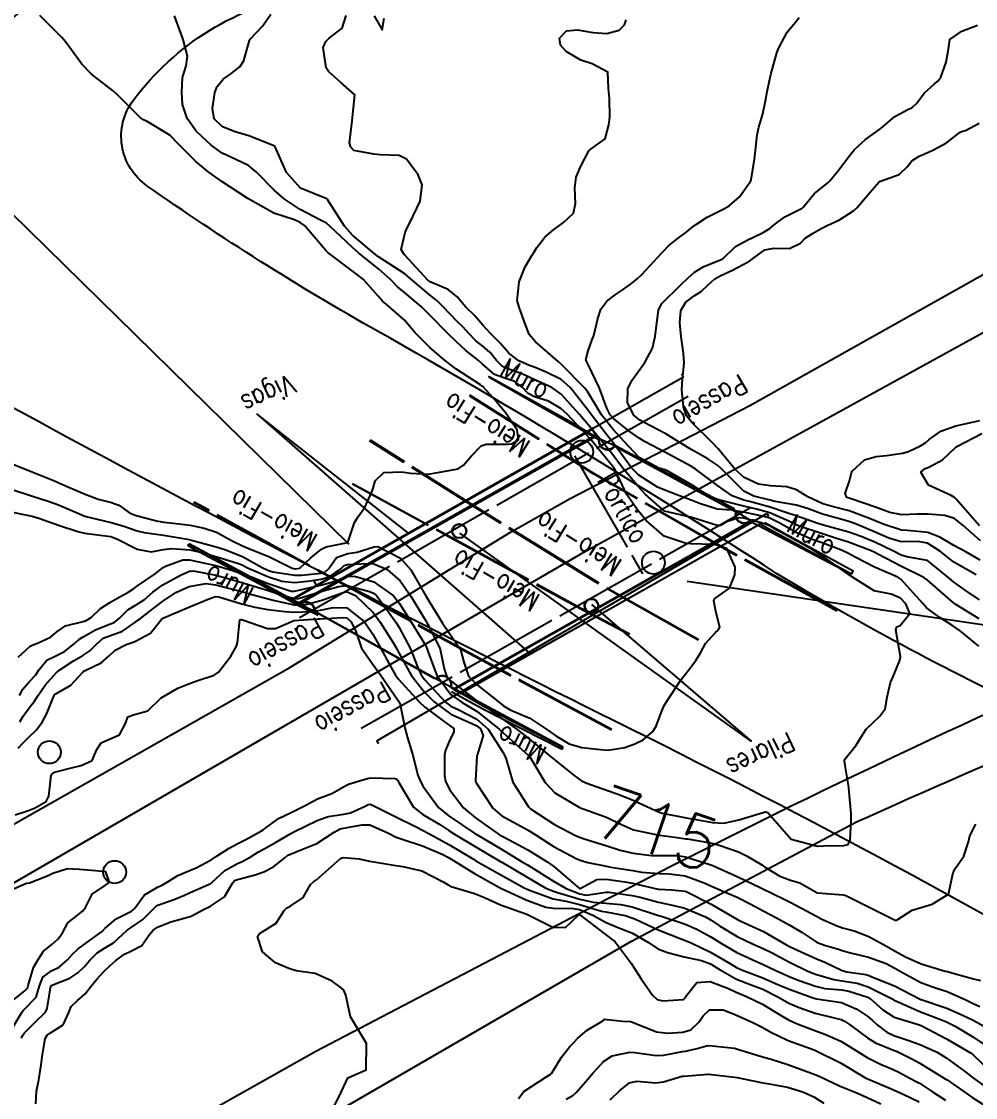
# Model space of a CAD drawing. Header units: metres. Extents: x 286371 to 293043, y 7462578 to 7466404.
# Drawn here: x 291107.8 to 291180.2, y 7463465.2 to 7463546.8 of the extents above; entities that cross this region are included whole.
import ezdxf
from ezdxf.enums import TextEntityAlignment as Align

# ---------------------------------------------------------------- set-up
doc = ezdxf.new("R2010")
doc.units = ezdxf.units.M
doc.header["$MEASUREMENT"] = 0
doc.linetypes.add('CONTINUO', pattern=[0])
doc.linetypes.add('TRACEJADO', pattern=[8.7, 8, -0.7])
for name, color, linetype in [('Cotas', 45, 'Continuous'), ('Curvas de Nivel 1m', 11, 'Continuous'), ('Curvas de Nivel 5m', 15, 'Continuous'), ('Linha Férrea', 20, 'Continuous'), ('MEIO-FIO', 45, 'Continuous'), ('MURO', 30, 'Continuous'), ('P.I.', 45, 'CONTINUO'), ('PASSEIO', 45, 'CONTINUO'), ('PILAR', 45, 'Continuous'), ('Pontes_Viadutos_Tubos', 190, 'Continuous'), ('Postes', 20, 'Continuous'), ('PÓRTICO', 45, 'CONTINUO'), ('TEXTO', 45, 'Continuous'), ('Vias primárias', 230, 'Continuous')]:
    doc.layers.add(name, color=color, linetype=linetype)
doc.styles.add('ROMANS', font='romans', dxfattribs={"height": 0.2})
doc.styles.add('Style-STANDARD', font='STANDARD.shx')

msp = doc.modelspace()

# ---------------------------------------------------------------- linework, layer by layer
at = {"layer": 'Curvas de Nivel 1m', "flags": 128}
for points, elevation in [([(291106.644, 7463509.694), (291108.638, 7463509.293), (291109.144, 7463509.15), (291110.629, 7463508.618), (291112.113, 7463508.12), (291112.62, 7463508.005), (291114.413, 7463507.782), (291114.617, 7463507.744), (291114.748, 7463507.704), (291115.073, 7463507.568), (291116.603, 7463506.792), (291117.664, 7463506.588), (291118.603, 7463506.754), (291119.255, 7463506.844), (291120.603, 7463506.728), (291121.525, 7463506.535), (291122.596, 7463506.242), (291124.303, 7463505.704), (291124.587, 7463505.592), (291124.948, 7463505.409), (291126.574, 7463504.688), (291127.586, 7463504.352), (291128.567, 7463504.25), (291129.541, 7463504.369), (291130.572, 7463504.521), (291131.188, 7463504.702), (291132.069, 7463505.302), (291132.333, 7463505.553), (291132.589, 7463505.633), (291134.151, 7463505.711), (291134.59, 7463505.688), (291135.6, 7463505.249), (291136.567, 7463504.38), (291137.38, 7463503.222), (291138.516, 7463501.351), (291138.607, 7463501.203), (291138.762, 7463500.949), (291139.611, 7463499.188), (291139.929, 7463497.715), (291140.102, 7463497.18), (291140.448, 7463496.764), (291142.057, 7463495.523), (291142.426, 7463495.26), (291142.588, 7463495.142), (291144.405, 7463493.868), (291145.445, 7463493.099), (291146.383, 7463492.364), (291147.993, 7463491.06), (291148.36, 7463490.752), (291149.773, 7463489.603), (291150.337, 7463489.217), (291150.758, 7463489.018), (291152.326, 7463488.477), (291153.119, 7463488.185), (291154.315, 7463487.703), (291155.949, 7463486.94), (291156.302, 7463486.797), (291156.487, 7463486.746), (291158.296, 7463486.397), (291158.898, 7463486.292), (291160.292, 7463486.05), (291161.153, 7463485.996), (291162.292, 7463486.239), (291164.136, 7463486.808), (291164.295, 7463486.839), (291164.494, 7463486.801), (291166.264, 7463484.774), (291168.257, 7463484.245), (291168.732, 7463484.262), (291170.258, 7463484.296), (291170.587, 7463484.381), (291170.743, 7463484.707), (291170.803, 7463486.19), (291170.8, 7463486.707), (291170.668, 7463488.36), (291170.629, 7463488.71), (291170.357, 7463490.376), (291170.292, 7463490.716), (291170.298, 7463490.782), (291170.366, 7463490.871), (291171.179, 7463491.901), (291171.668, 7463492.695), (291171.954, 7463493.138), (291172.407, 7463493.567), (291172.988, 7463494.104), (291173.384, 7463494.67), (291173.539, 7463495.566), (291173.791, 7463496.664), (291174.01, 7463497.112), (291174.479, 7463498.286), (291174.558, 7463498.579), (291174.557, 7463498.653), (291174.49, 7463499.06), (291174.212, 7463500.659), (291174.275, 7463500.9), (291174.519, 7463501.004), (291175.267, 7463501.91), (291174.963, 7463502.648), (291174.55, 7463503.067), (291173.85, 7463503.369), (291172.558, 7463503.625), (291170.848, 7463504.71), (291170.577, 7463504.903), (291170.067, 7463505.237), (291168.597, 7463506.281), (291167.847, 7463506.756), (291166.614, 7463507.437), (291165.18, 7463508.242), (291164.63, 7463508.55), (291163.899, 7463508.815), (291162.639, 7463509.143), (291162.313, 7463509.166), (291161.338, 7463508.854), (291160.9, 7463508.59), (291160.63, 7463508.587), (291159.688, 7463508.879), (291158.639, 7463509.217), (291158.255, 7463509.285), (291156.645, 7463509.664), (291155.208, 7463510.946), (291154.673, 7463511.522), (291153.461, 7463512.973), (291152.713, 7463513.954), (291151.891, 7463514.997), (291150.754, 7463516.364), (291150.193, 7463517.023), (291148.787, 7463518.557), (291148.086, 7463519.055), (291146.803, 7463519.65), (291145.822, 7463520.107), (291144.814, 7463520.46), (291144.354, 7463520.651), (291143.886, 7463521.123), (291143.419, 7463521.719), (291142.84, 7463522.207), (291142.313, 7463522.612), (291141.789, 7463523.156), (291141.346, 7463523.65), (291140.868, 7463524.097), (291139.833, 7463525.19), (291139.368, 7463525.671), (291138.896, 7463526.025), (291137.471, 7463527.226), (291136.921, 7463527.695), (291135.707, 7463528.478), (291134.94, 7463528.984), (291134.575, 7463529.27), (291132.964, 7463530.637), (291132.344, 7463531.304), (291131.127, 7463533.198), (291131.061, 7463533.324), (291131.005, 7463533.387), (291130.894, 7463533.438), (291129.021, 7463534.187), (291127.955, 7463535.371), (291127.074, 7463537.384), (291125.085, 7463538.167), (291124.04, 7463538.48), (291123.095, 7463538.845), (291122.461, 7463539.454), (291122.322, 7463540.251), (291122.506, 7463541.454), (291122.681, 7463541.912), (291123.149, 7463542.459), (291123.726, 7463542.865), (291124.441, 7463543.425), (291124.717, 7463543.875), (291125.143, 7463545.415), (291125.156, 7463545.454), (291125.195, 7463545.503), (291126.119, 7463546.492), (291126.758, 7463547.391)], 714), ([(291106.983, 7463511.376), (291108.661, 7463510.824), (291109.864, 7463510.438), (291110.652, 7463510.162), (291111.87, 7463509.616), (291112.64, 7463509.306), (291113.042, 7463509.195), (291114.633, 7463508.806), (291115.597, 7463508.524), (291116.624, 7463508.189), (291117.153, 7463508.065), (291118.619, 7463507.843), (291120.573, 7463507.517), (291120.615, 7463507.508), (291120.738, 7463507.473), (291122.607, 7463506.962), (291123.27, 7463506.769), (291124.596, 7463506.238), (291126.109, 7463505.392), (291126.581, 7463505.158), (291126.9, 7463505.059), (291128.576, 7463504.808), (291129.099, 7463504.823), (291130.579, 7463504.968), (291130.855, 7463505.045), (291131.163, 7463505.316), (291131.738, 7463506.166), (291132.601, 7463506.455), (291133.324, 7463506.563), (291134.61, 7463506.977), (291134.879, 7463506.991), (291136.597, 7463506.117), (291137.398, 7463505.222), (291138.544, 7463503.204), (291139.781, 7463501.185), (291140.499, 7463500.142), (291141.145, 7463499.165), (291141.412, 7463498.218), (291141.765, 7463497.155), (291142.444, 7463496.458), (291144.139, 7463495.119), (291144.421, 7463494.903), (291144.917, 7463494.606), (291146.407, 7463493.956), (291147.794, 7463493.063), (291148.388, 7463492.632), (291149.406, 7463492.012), (291150.375, 7463491.738), (291151.79, 7463491.586), (291152.372, 7463491.53), (291153.624, 7463491.727), (291154.38, 7463492.002), (291155.021, 7463492.318), (291155.758, 7463492.944), (291155.998, 7463493.343), (291156.417, 7463494.437), (291156.555, 7463494.799), (291156.624, 7463494.931), (291156.91, 7463495.403), (291157.907, 7463496.905), (291158.465, 7463497.599), (291159.024, 7463498.338), (291159.341, 7463498.882), (291159.753, 7463499.618), (291160.508, 7463500.472), (291160.722, 7463500.65), (291160.849, 7463500.859), (291160.532, 7463502.057), (291160.375, 7463502.867), (291160.419, 7463502.994), (291160.548, 7463503.1), (291161.576, 7463503.832), (291161.985, 7463504.843), (291162.012, 7463505.413), (291161.361, 7463506.853), (291160.608, 7463507.096), (291160.341, 7463507.136), (291158.609, 7463507.2), (291158.29, 7463507.218), (291156.617, 7463507.783), (291155.266, 7463508.945), (291154.645, 7463509.69), (291153.754, 7463510.968), (291152.922, 7463512.75), (291152.769, 7463512.983), (291152.696, 7463513.082), (291151.133, 7463515.008), (291150.741, 7463515.452), (291149.242, 7463517.037), (291148.77, 7463517.461), (291147.825, 7463518.012), (291146.783, 7463518.366), (291146.303, 7463518.6), (291145.849, 7463519.093), (291145.228, 7463519.533), (291144.802, 7463519.67), (291143.726, 7463520.044), (291142.819, 7463520.832), (291142.5, 7463521.149), (291141.557, 7463521.882), (291140.844, 7463522.522), (291140.166, 7463523.185), (291138.874, 7463524.51), (291138.179, 7463525.215), (291136.9, 7463526.269), (291136.368, 7463526.705), (291135.841, 7463527.251), (291134.926, 7463528.064), (291133.41, 7463529.287), (291132.95, 7463529.688), (291131.228, 7463531.321), (291130.977, 7463531.542), (291130.54, 7463531.772), (291128.992, 7463532.563), (291127.777, 7463533.373), (291127.024, 7463534.033), (291125.665, 7463535.405), (291125.052, 7463535.915), (291124.143, 7463536.343), (291123.065, 7463536.847), (291122.227, 7463537.457), (291121.09, 7463538.526), (291120.398, 7463539.485), (291120.062, 7463540.548), (291120.001, 7463541.491), (291120.056, 7463542.586), (291120.337, 7463543.487), (291120.438, 7463544.223), (291120.111, 7463545.491), (291119.447, 7463547.275)], 713), ([(291107.118, 7463513.268), (291108.689, 7463512.641), (291110.337, 7463511.982), (291110.677, 7463511.827), (291111.11, 7463511.628), (291112.665, 7463510.972), (291113.651, 7463510.598), (291114.655, 7463510.336), (291115.22, 7463510.13), (291116.036, 7463509.547), (291116.468, 7463509.364), (291116.641, 7463509.313), (291118.069, 7463508.949), (291118.634, 7463508.846), (291119.357, 7463508.77), (291120.631, 7463508.62), (291121.692, 7463508.394), (291122.624, 7463508.09), (291123.836, 7463507.426), (291124.608, 7463507.032), (291125.255, 7463506.754), (291126.597, 7463506.228), (291128.367, 7463505.358), (291128.583, 7463505.308), (291128.633, 7463505.304), (291128.968, 7463505.349), (291129.803, 7463506.129), (291130.606, 7463506.799), (291130.963, 7463506.965), (291132.614, 7463507.285), (291133.112, 7463508.812), (291133.42, 7463509.283), (291133.915, 7463510.016), (291134.465, 7463511.268), (291134.52, 7463511.423), (291134.685, 7463511.978), (291135.334, 7463512.616), (291136.695, 7463512.656), (291137.351, 7463512.568), (291138.693, 7463512.486), (291139.293, 7463512.597), (291140.699, 7463512.828), (291140.981, 7463512.889), (291141.39, 7463513.164), (291141.999, 7463513.871), (291142.726, 7463514.64), (291143.101, 7463514.767), (291144.729, 7463514.766), (291145.058, 7463514.781), (291145.571, 7463515.102), (291145.465, 7463515.82), (291144.761, 7463516.888), (291144.595, 7463517.117), (291143.645, 7463518.268), (291142.842, 7463519.144), (291142.806, 7463519.156), (291142.683, 7463519.259), (291140.813, 7463520.468), (291139.899, 7463521.188), (291138.837, 7463522.089), (291137.718, 7463523.221), (291136.869, 7463524.209), (291135.667, 7463525.253), (291135.24, 7463525.61), (291134.895, 7463525.996), (291133.765, 7463527.282), (291132.924, 7463527.926), (291131.091, 7463529.322), (291130.946, 7463529.471), (291129.307, 7463531.349), (291128.978, 7463531.593), (291128.549, 7463531.794), (291126.993, 7463532.308), (291125.014, 7463533.414), (291123.033, 7463534.689), (291121.97, 7463535.461), (291121.055, 7463536.218), (291119.797, 7463537.494), (291119.085, 7463538.214), (291117.366, 7463539.265), (291117.102, 7463539.381), (291116.878, 7463539.538), (291115.13, 7463541.287), (291114.805, 7463541.569), (291113.153, 7463542.84), (291112.413, 7463543.606), (291111.189, 7463545.28), (291110.903, 7463545.629), (291109.219, 7463547.309)], 712), ([(291180.55, 7463502.951), (291179.472, 7463503.669), (291178.57, 7463504.301), (291178.242, 7463504.599), (291176.594, 7463505.924), (291175.047, 7463506.198), (291174.599, 7463506.337), (291173.963, 7463506.664), (291172.614, 7463507.319), (291171.558, 7463507.762), (291170.625, 7463508.079), (291168.795, 7463508.578), (291168.632, 7463508.63), (291168.29, 7463508.75), (291166.642, 7463509.321), (291165.852, 7463509.58), (291164.652, 7463509.988), (291163.087, 7463510.399), (291162.659, 7463510.499), (291161.784, 7463510.848), (291160.675, 7463511.62), (291158.971, 7463512.89), (291158.697, 7463513.06), (291158.352, 7463513.247), (291156.712, 7463514.123), (291155.186, 7463514.948), (291154.729, 7463515.212), (291153.968, 7463515.738), (291152.76, 7463516.71), (291152.527, 7463516.988), (291152.262, 7463517.502), (291151.713, 7463519.001), (291150.822, 7463520.861), (291150.737, 7463521.016), (291150.681, 7463521.161), (291150.837, 7463521.854), (291151.152, 7463522.708), (291151.266, 7463523.008), (291151.588, 7463524.29), (291151.806, 7463525.001), (291152.26, 7463525.628), (291152.901, 7463526.094), (291153.43, 7463526.453), (291154.124, 7463526.966), (291154.573, 7463527.306), (291154.924, 7463527.645), (291155.553, 7463528.327), (291156.116, 7463528.937), (291156.513, 7463529.368), (291156.957, 7463529.804), (291157.565, 7463530.315), (291158.361, 7463530.904), (291158.703, 7463531.173), (291158.982, 7463531.401), (291159.885, 7463531.987), (291160.999, 7463532.552), (291161.206, 7463532.657), (291161.555, 7463532.856), (291162.335, 7463533.524), (291163.029, 7463534.485), (291163.163, 7463534.701), (291163.229, 7463534.832), (291163.481, 7463536.405), (291163.531, 7463536.827), (291163.68, 7463538.231), (291163.799, 7463538.824), (291164.099, 7463539.829), (291164.305, 7463540.817), (291164.424, 7463541.525), (291164.714, 7463542.811), (291165.179, 7463544.472), (291165.29, 7463544.793), (291165.961, 7463546.025), (291166.56, 7463546.774), (291166.852, 7463547.137)], 717), ([(291180.528, 7463501.494), (291178.762, 7463502.591), (291178.546, 7463502.752), (291177.578, 7463503.59), (291176.572, 7463504.468), (291176.323, 7463504.628), (291174.587, 7463505.506), (291172.885, 7463506.395), (291172.602, 7463506.54), (291172.266, 7463506.69), (291170.613, 7463507.311), (291169.764, 7463507.58), (291168.622, 7463507.948), (291166.867, 7463508.534), (291166.632, 7463508.637), (291166.359, 7463508.779), (291164.645, 7463509.544), (291163.632, 7463509.837), (291162.653, 7463510.064), (291161.056, 7463510.46), (291160.659, 7463510.557), (291159.955, 7463510.875), (291158.676, 7463511.698), (291156.894, 7463512.719), (291156.692, 7463512.802), (291156.216, 7463512.932), (291154.706, 7463513.756), (291153.577, 7463514.972), (291152.748, 7463515.885), (291151.858, 7463516.998), (291150.79, 7463518.749), (291150.601, 7463519.017), (291148.82, 7463520.806), (291148.552, 7463521.049), (291146.846, 7463522.525), (291146.36, 7463523.082), (291145.964, 7463524.182), (291145.633, 7463525.093), (291145.47, 7463525.673), (291145.597, 7463527.094), (291146.063, 7463528.22), (291146.566, 7463529.08), (291146.711, 7463529.314), (291146.953, 7463529.682), (291147.556, 7463530.475), (291148.249, 7463531.055), (291148.674, 7463531.354), (291148.982, 7463531.581), (291149.728, 7463532.298), (291149.895, 7463533.031), (291149.825, 7463534.229), (291149.926, 7463535.031), (291150.253, 7463535.819), (291150.91, 7463537.017), (291150.971, 7463537.11), (291151.067, 7463537.191), (291152.137, 7463537.939), (291152.423, 7463538.995), (291152.498, 7463539.599), (291152.464, 7463540.994), (291152.378, 7463541.753), (291152.345, 7463542.997), (291151.163, 7463543.622), (291150.28, 7463543.915), (291149.177, 7463544.567), (291148.757, 7463545.051), (291148.662, 7463545.586), (291149.206, 7463546.134), (291150.036, 7463546.204), (291151.199, 7463546.014), (291152.253, 7463545.944), (291153.202, 7463546.199), (291153.601, 7463546.586), (291153.737, 7463546.977)], 716), ([(291180.309, 7463504.838), (291178.592, 7463505.793), (291177.596, 7463506.61), (291176.614, 7463507.258), (291175.877, 7463507.374), (291174.615, 7463507.357), (291173.663, 7463507.624), (291172.625, 7463508.084), (291171.135, 7463508.707), (291170.637, 7463508.894), (291170.391, 7463508.965), (291168.645, 7463509.457), (291167.564, 7463509.847), (291166.654, 7463510.125), (291165.047, 7463510.41), (291164.659, 7463510.497), (291163.414, 7463510.823), (291162.669, 7463511.19), (291160.99, 7463512.86), (291160.698, 7463513.139), (291159.929, 7463513.653), (291158.716, 7463514.342), (291157.763, 7463514.909), (291156.736, 7463515.538), (291155.526, 7463516.165), (291154.757, 7463516.586), (291154.317, 7463516.961), (291153.841, 7463517.906), (291153.863, 7463518.968), (291154.174, 7463519.593), (291154.817, 7463520.5), (291155.007, 7463520.766), (291155.143, 7463520.95), (291155.735, 7463522.047), (291155.941, 7463522.938), (291156.027, 7463523.777), (291156.177, 7463524.935), (291156.415, 7463525.408), (291156.899, 7463525.892), (291157.418, 7463526.406), (291157.929, 7463526.909), (291158.429, 7463527.394), (291158.928, 7463527.815), (291159.586, 7463528.233), (291160.943, 7463528.77), (291161.008, 7463528.798), (291161.094, 7463528.862), (291162.035, 7463529.772), (291162.966, 7463530.276), (291163.353, 7463530.444), (291164.134, 7463530.817), (291164.646, 7463531.142), (291164.983, 7463531.429), (291165.775, 7463532.01), (291167.002, 7463532.623), (291167.099, 7463532.676), (291167.192, 7463532.772), (291168.009, 7463533.77), (291169.032, 7463534.608), (291169.181, 7463534.742), (291169.763, 7463535.448), (291170.734, 7463536.711), (291171.07, 7463537.119), (291171.893, 7463537.881), (291172.999, 7463538.676), (291173.053, 7463538.716), (291173.095, 7463538.757), (291174.131, 7463539.637), (291175.117, 7463540.164), (291175.434, 7463540.325), (291175.802, 7463540.634), (291176.364, 7463541.398), (291177.147, 7463542.113), (291177.42, 7463542.341), (291177.619, 7463542.607), (291178.026, 7463543.746), (291178.176, 7463544.6), (291178.311, 7463545.484), (291179.207, 7463546.101), (291179.539, 7463546.25), (291180.403, 7463546.567)], 718), ([(291180.595, 7463505.956), (291179.507, 7463506.581), (291178.611, 7463507.08), (291177.536, 7463507.695), (291176.625, 7463508.052), (291175.079, 7463508.196), (291174.628, 7463508.234), (291173.316, 7463508.674), (291172.638, 7463508.951), (291172.207, 7463509.125), (291170.649, 7463509.695), (291169.363, 7463510.024), (291168.656, 7463510.226), (291167.526, 7463510.762), (291166.672, 7463511.285), (291165.937, 7463511.524), (291164.676, 7463511.609), (291163.771, 7463511.725), (291162.685, 7463512.225), (291162.016, 7463512.845), (291160.717, 7463514.412), (291160.292, 7463514.871), (291158.746, 7463516.376), (291158.3, 7463516.901), (291158.073, 7463517.6), (291157.96, 7463518.907), (291158.018, 7463519.694), (291158.136, 7463520.905), (291158.081, 7463521.661), (291157.9, 7463522.909), (291157.814, 7463523.966), (291157.892, 7463524.909), (291158.25, 7463525.548), (291158.901, 7463526.018), (291159.437, 7463526.355), (291159.986, 7463526.878), (291160.469, 7463527.323), (291160.925, 7463527.562), (291161.808, 7463527.974), (291162.94, 7463528.575), (291163.107, 7463528.666), (291163.312, 7463528.829), (291164.261, 7463529.508), (291164.957, 7463529.647), (291166.131, 7463529.613), (291166.963, 7463530.016), (291167.328, 7463530.41), (291167.88, 7463530.761), (291168.58, 7463531.151), (291168.983, 7463531.36), (291169.923, 7463531.798), (291171, 7463532.473), (291171.247, 7463532.71), (291172.396, 7463534.058), (291172.925, 7463534.676), (291172.988, 7463534.722), (291173.035, 7463534.737), (291174.453, 7463535.243), (291175.051, 7463535.804), (291175.419, 7463536.279), (291175.984, 7463536.631), (291176.731, 7463536.957), (291177.071, 7463537.104), (291178.055, 7463537.624), (291179.092, 7463538.433), (291179.182, 7463538.494), (291179.487, 7463538.579), (291180.527, 7463539.139)], 719), ([(291180.563, 7463508.566), (291179.659, 7463509.569), (291178.775, 7463510.593), (291178.666, 7463510.705), (291178.391, 7463510.876), (291176.679, 7463511.639), (291176.108, 7463512.633), (291176.418, 7463512.909), (291176.7, 7463513.023), (291177.736, 7463513.582), (291178.723, 7463514.497), (291178.769, 7463514.548), (291178.831, 7463514.593), (291180.739, 7463515.581)], 721), ([(291107.67, 7463495.676), (291107.939, 7463496.175), (291108.45, 7463496.741), (291108.894, 7463497.222), (291109.184, 7463497.654), (291109.753, 7463498.367), (291110.48, 7463498.722), (291111.095, 7463499.015), (291111.83, 7463499.614), (291112.183, 7463499.925), (291112.502, 7463500.128), (291113.447, 7463500.654), (291114.517, 7463501.086), (291114.861, 7463501.227), (291115.264, 7463501.563), (291115.899, 7463502.188), (291116.539, 7463502.571), (291117.135, 7463502.945), (291117.814, 7463503.526), (291118.563, 7463504.09), (291119.907, 7463504.821), (291120.579, 7463505.122), (291120.9, 7463505.149), (291122.575, 7463504.814), (291123.408, 7463504.595), (291124.567, 7463504.262), (291126.164, 7463503.786), (291126.558, 7463503.654), (291127.384, 7463503.372), (291128.549, 7463503.043), (291128.856, 7463503.044), (291129.753, 7463503.336), (291130.365, 7463503.519), (291130.558, 7463503.564), (291131.912, 7463503.956), (291132.565, 7463504.04), (291134.252, 7463503.567), (291134.548, 7463503.442), (291134.77, 7463503.261), (291135.536, 7463502.242), (291136.248, 7463501.238), (291136.508, 7463500.841), (291137.373, 7463499.221), (291137.941, 7463497.733), (291138.195, 7463497.208), (291138.449, 7463496.872), (291140.019, 7463495.181), (291140.419, 7463494.869), (291140.971, 7463494.611), (291142.405, 7463493.896), (291143.256, 7463493.132), (291144.368, 7463491.374), (291144.517, 7463491.112), (291144.631, 7463490.839), (291145.132, 7463489.102), (291146.306, 7463487.221), (291146.457, 7463487.082), (291148.287, 7463485.9), (291149.944, 7463485.029), (291150.272, 7463484.891), (291150.471, 7463484.821), (291152.263, 7463484.272), (291153.287, 7463483.95), (291154.255, 7463483.71), (291155.653, 7463483.544), (291156.253, 7463483.531), (291157.625, 7463483.535), (291158.245, 7463483.441), (291160.017, 7463482.878), (291160.233, 7463482.795), (291160.363, 7463482.742), (291162.22, 7463481.928), (291163.915, 7463481.112), (291164.206, 7463480.961), (291164.306, 7463480.913), (291164.527, 7463480.81), (291166.192, 7463479.995), (291166.989, 7463479.571), (291168.177, 7463478.92), (291168.543, 7463478.739), (291169.671, 7463478.229), (291170.164, 7463478.054), (291171.046, 7463477.816), (291172.155, 7463477.385), (291173.493, 7463476.664), (291174.139, 7463476.287), (291174.937, 7463475.837), (291176.124, 7463475.318), (291177.951, 7463474.763), (291178.116, 7463474.724), (291178.64, 7463474.587), (291180.108, 7463474.163), (291180.625, 7463474.038)], 716), ([(291107.709, 7463493.675), (291107.966, 7463494.116), (291108.42, 7463494.743), (291108.824, 7463495.262), (291109.065, 7463495.655), (291109.628, 7463496.465), (291110.46, 7463497.396), (291110.583, 7463497.512), (291110.748, 7463497.63), (291111.783, 7463498.307), (291112.481, 7463498.707), (291113.021, 7463499.061), (291113.519, 7463499.589), (291114.044, 7463500.038), (291114.504, 7463500.217), (291115.497, 7463500.572), (291116.52, 7463501.268), (291116.668, 7463501.396), (291116.856, 7463501.539), (291117.803, 7463502.258), (291118.544, 7463502.829), (291119.539, 7463503.495), (291120.561, 7463503.957), (291121.844, 7463504.176), (291122.564, 7463504.084), (291124.341, 7463503.634), (291124.556, 7463503.572), (291125.135, 7463503.406), (291126.548, 7463503.013), (291127.032, 7463502.892), (291128.542, 7463502.557), (291129.321, 7463502.564), (291130.548, 7463502.901), (291130.861, 7463503.006), (291131.659, 7463503.308), (291132.318, 7463503.538), (291132.558, 7463503.562), (291133.195, 7463503.285), (291134.525, 7463501.982), (291135.065, 7463501.256), (291136.066, 7463499.665), (291136.323, 7463499.237), (291136.479, 7463498.915), (291137.403, 7463497.22), (291138.435, 7463495.923), (291139.159, 7463495.193), (291140.41, 7463494.253), (291141.962, 7463493.59), (291142.398, 7463493.386), (291142.668, 7463493.14), (291142.889, 7463492.635), (291142.423, 7463491.144), (291142.407, 7463491.1), (291142.349, 7463490.144), (291142.287, 7463489.193), (291142.294, 7463489.145), (291142.333, 7463489.055), (291143.599, 7463487.125), (291144.296, 7463486.555), (291145.458, 7463485.925), (291146.28, 7463485.467), (291146.89, 7463485.075), (291148.261, 7463484.205), (291149.982, 7463483.295), (291150.246, 7463483.184), (291150.822, 7463483.016), (291152.24, 7463482.721), (291152.564, 7463482.663), (291154.233, 7463482.387), (291154.902, 7463482.283), (291156.229, 7463482.176), (291156.996, 7463482.155), (291158.22, 7463481.993), (291159.643, 7463481.453), (291160.209, 7463481.196), (291161.014, 7463480.862), (291162.196, 7463480.338), (291163.154, 7463479.865), (291164.182, 7463479.323), (291165.152, 7463478.8), (291166.166, 7463478.25), (291167.094, 7463477.702), (291168.148, 7463476.985), (291168.297, 7463476.902), (291168.785, 7463476.742), (291169.847, 7463476.427), (291170.138, 7463476.33), (291170.66, 7463476.183), (291172.131, 7463475.82), (291173.456, 7463475.333), (291174.119, 7463474.988), (291174.705, 7463474.646), (291176.103, 7463473.901), (291177.21, 7463473.495), (291178.093, 7463473.207), (291179.516, 7463472.573), (291180.08, 7463472.29), (291180.571, 7463472.063)], 717), ([(291107.57, 7463491.677), (291107.955, 7463492.096), (291108.387, 7463492.514), (291108.984, 7463493.067), (291109.391, 7463493.65), (291109.748, 7463494.311), (291110.281, 7463495.637), (291110.335, 7463495.737), (291110.437, 7463495.816), (291111.589, 7463496.475), (291112.461, 7463497.425), (291112.545, 7463497.522), (291112.725, 7463497.601), (291113.882, 7463498.174), (291114.481, 7463498.695), (291114.936, 7463499.119), (291115.772, 7463499.555), (291116.304, 7463499.741), (291116.498, 7463499.804), (291117.627, 7463500.408), (291118.508, 7463501.515), (291118.554, 7463501.544), (291120.538, 7463502.388), (291122.136, 7463503.04), (291122.55, 7463503.195), (291122.815, 7463503.176), (291124.542, 7463502.64), (291125.552, 7463502.386), (291126.537, 7463502.214), (291127.832, 7463502.068), (291128.534, 7463502), (291129.819, 7463502.051), (291130.537, 7463502.165), (291131.48, 7463502.365), (291132.535, 7463502.338), (291133.859, 7463501.274), (291134.5, 7463500.33), (291135.111, 7463499.255), (291135.903, 7463497.802), (291136.222, 7463497.238), (291136.45, 7463496.932), (291138.019, 7463495.211), (291138.418, 7463494.823), (291139.833, 7463493.753), (291140.397, 7463493.362), (291140.645, 7463493.171), (291140.657, 7463492.903), (291140.382, 7463492.366), (291140.01, 7463491.539), (291139.952, 7463491.181), (291139.943, 7463489.577), (291140.026, 7463489.179), (291140.325, 7463488.554), (291141.381, 7463487.158), (291142.293, 7463486.402), (291144.129, 7463485.117), (291144.273, 7463485.022), (291144.465, 7463484.917), (291146.257, 7463483.977), (291147.746, 7463483.062), (291148.239, 7463482.69), (291150.196, 7463481.025), (291150.214, 7463481.017), (291150.251, 7463481.024), (291151.511, 7463481.719), (291152.225, 7463481.746), (291153.642, 7463481.547), (291154.214, 7463481.444), (291156.149, 7463480.992), (291156.205, 7463480.982), (291157.204, 7463480.919), (291158.203, 7463480.84), (291158.295, 7463480.811), (291160.188, 7463479.834), (291161.874, 7463478.849), (291162.171, 7463478.672), (291162.477, 7463478.532), (291164.158, 7463477.759), (291165.851, 7463476.789), (291166.142, 7463476.621), (291166.453, 7463476.466), (291168.129, 7463475.726), (291168.815, 7463475.431), (291170.115, 7463474.811), (291170.479, 7463474.709), (291171.925, 7463474.502), (291172.111, 7463474.448), (291172.505, 7463474.282), (291174.099, 7463473.645), (291176.045, 7463472.625), (291176.084, 7463472.606), (291176.112, 7463472.596), (291178.074, 7463471.957), (291179.169, 7463471.476), (291180.061, 7463471.028), (291180.941, 7463470.551)], 718), ([(291107.345, 7463486.627), (291108.293, 7463486.919), (291108.812, 7463487.142), (291109.694, 7463487.644), (291109.904, 7463488.048), (291110.084, 7463489.638), (291110.188, 7463489.795), (291110.348, 7463489.868), (291111.734, 7463490.226), (291112.35, 7463490.38), (291113.2, 7463490.749), (291113.551, 7463491.587), (291113.876, 7463492.08), (291114.379, 7463492.326), (291115.262, 7463492.686), (291115.722, 7463493.555), (291115.904, 7463494.06), (291116.415, 7463494.251), (291117.433, 7463494.51), (291118.434, 7463495.514), (291119.699, 7463496.242), (291120.45, 7463496.552), (291121.14, 7463496.785), (291122.459, 7463497.219), (291122.796, 7463497.448), (291123.724, 7463498.671), (291124.148, 7463499.42), (291124.221, 7463499.695), (291124.4, 7463501.416), (291124.498, 7463501.442), (291124.524, 7463501.443), (291124.675, 7463501.412), (291126.515, 7463500.773), (291127.111, 7463500.776), (291128.443, 7463501.356), (291128.516, 7463501.363), (291130.355, 7463501.498), (291130.527, 7463501.509), (291132.219, 7463501.6), (291132.519, 7463501.565), (291132.839, 7463501.29), (291133.179, 7463500.609), (291133.631, 7463499.277), (291134.466, 7463498.091), (291135.077, 7463497.255), (291136.425, 7463495.293), (291136.466, 7463495.234), (291136.54, 7463495.115), (291136.932, 7463493.226), (291137.125, 7463492.481), (291137.504, 7463491.217), (291137.921, 7463489.63), (291138.092, 7463489.208), (291138.328, 7463488.779), (291139.492, 7463487.187), (291140.294, 7463486.52), (291142.169, 7463485.253), (291142.275, 7463485.18), (291142.337, 7463485.144), (291144.258, 7463484.022), (291145.799, 7463483.091), (291146.24, 7463482.82), (291146.858, 7463482.452), (291148.222, 7463481.599), (291149.179, 7463481.04), (291150.208, 7463480.616), (291150.684, 7463480.537), (291152.209, 7463480.747), (291152.442, 7463480.758), (291154.197, 7463480.503), (291154.783, 7463480.368), (291156.19, 7463479.989), (291157.355, 7463479.748), (291158.184, 7463479.542), (291159.741, 7463478.881), (291160.171, 7463478.638), (291160.819, 7463478.21), (291162.152, 7463477.377), (291163.333, 7463476.827), (291164.139, 7463476.488), (291164.764, 7463476.176), (291166.124, 7463475.438), (291167.523, 7463474.763), (291168.111, 7463474.53), (291169.498, 7463474.12), (291170.104, 7463474.028), (291171.256, 7463473.856), (291172.097, 7463473.576), (291173.929, 7463472.657), (291174.02, 7463472.592), (291174.083, 7463472.553), (291174.26, 7463472.473), (291176.07, 7463471.678), (291177.551, 7463471.112), (291178.059, 7463470.919), (291178.716, 7463470.585), (291180.042, 7463469.759), (291181.905, 7463468.536)], 719), ([(291107.824, 7463469.668), (291107.88, 7463469.824), (291108.04, 7463470.038), (291108.852, 7463470.853), (291109.648, 7463471.641), (291109.784, 7463471.923), (291110.07, 7463473.635), (291110.075, 7463473.654), (291110.095, 7463473.665), (291111.49, 7463474.227), (291112.109, 7463474.629), (291112.609, 7463475.104), (291113.023, 7463475.591), (291113.571, 7463476.145), (291114.138, 7463476.499), (291114.804, 7463476.904), (291115.521, 7463477.554), (291115.851, 7463477.857), (291116.162, 7463478.061), (291117.035, 7463478.668), (291117.885, 7463479.519), (291118.031, 7463479.672), (291118.188, 7463479.766), (291119.463, 7463480.228), (291120.2, 7463480.536), (291120.858, 7463480.821), (291122.214, 7463481.422), (291122.233, 7463481.435), (291122.248, 7463481.454), (291123.273, 7463482.394), (291124.236, 7463482.92), (291124.588, 7463483.07), (291125.184, 7463483.41), (291125.835, 7463483.816), (291126.254, 7463484.042), (291127.122, 7463484.521), (291128.272, 7463485.208), (291128.56, 7463485.359), (291130.287, 7463486.188), (291131.11, 7463486.494), (291132.295, 7463486.677), (291132.806, 7463486.777), (291133.911, 7463487.27), (291134.157, 7463487.416), (291134.306, 7463487.426), (291134.676, 7463487.259), (291136.292, 7463486.442), (291137.753, 7463485.742), (291138.278, 7463485.463), (291138.759, 7463485.197), (291140.262, 7463484.372), (291142.144, 7463483.247), (291142.245, 7463483.185), (291142.317, 7463483.143), (291144.228, 7463482.068), (291145.984, 7463481.088), (291146.212, 7463480.976), (291146.395, 7463480.897), (291148.202, 7463480.257), (291149.165, 7463480.075), (291150.196, 7463479.825), (291151.863, 7463479.317), (291152.179, 7463479.248), (291153.643, 7463478.972), (291154.172, 7463478.817), (291154.431, 7463478.7), (291156.158, 7463477.889), (291157.831, 7463477.227), (291158.147, 7463477.105), (291158.658, 7463476.897), (291160.134, 7463476.209), (291161.689, 7463475.283), (291162.117, 7463475.029), (291162.551, 7463474.838), (291164.106, 7463474.251), (291165.077, 7463473.823), (291166.093, 7463473.392), (291167.856, 7463472.758), (291168.083, 7463472.677), (291168.176, 7463472.66), (291170.079, 7463472.384), (291171.243, 7463471.873), (291172.063, 7463471.306), (291172.401, 7463471.029), (291172.787, 7463470.68), (291173.507, 7463470.127), (291174.042, 7463469.866), (291175.189, 7463469.485), (291176.033, 7463469.198), (291177.333, 7463468.605), (291178.018, 7463468.189), (291179.415, 7463467.161), (291179.996, 7463466.71), (291180.188, 7463466.562), (291181.975, 7463465.283)], 721), ([(291108.927, 7463464.682), (291108.972, 7463465.649), (291109.137, 7463466.497), (291109.332, 7463467.645), (291109.408, 7463468.249), (291109.634, 7463469.64), (291109.789, 7463469.887), (291110.04, 7463470.064), (291110.996, 7463470.674), (291111.436, 7463471.614), (291111.612, 7463472.07), (291112.078, 7463472.527), (291112.657, 7463473.024), (291113.088, 7463473.59), (291113.539, 7463474.147), (291114.112, 7463474.745), (291114.537, 7463475.149), (291114.993, 7463475.561), (291115.647, 7463476.036), (291116.135, 7463476.278), (291116.973, 7463476.701), (291117.524, 7463477.524), (291117.815, 7463477.864), (291118.163, 7463478.092), (291119.175, 7463478.493), (291120.174, 7463478.783), (291120.71, 7463478.942), (291121.706, 7463479.462), (291122.028, 7463479.616), (291122.187, 7463479.68), (291123.23, 7463480.408), (291123.85, 7463481.43), (291124.013, 7463481.632), (291124.219, 7463481.725), (291125.565, 7463482.064), (291126.228, 7463482.299), (291126.953, 7463482.664), (291127.811, 7463483.371), (291128.062, 7463483.552), (291128.248, 7463483.647), (291128.735, 7463483.839), (291130.261, 7463484.451), (291131.577, 7463485.305), (291132.019, 7463485.557), (291132.279, 7463485.62), (291133.693, 7463485.863), (291134.283, 7463485.858), (291135.679, 7463485.243), (291136.27, 7463484.935), (291136.716, 7463484.779), (291138.26, 7463484.263), (291139.822, 7463483.61), (291140.247, 7463483.394), (291140.617, 7463483.169), (291142.229, 7463482.167), (291144.113, 7463481.116), (291144.213, 7463481.065), (291144.311, 7463481.015), (291146.2, 7463480.135), (291147.642, 7463479.613), (291148.191, 7463479.528), (291149.702, 7463479.522), (291150.19, 7463479.428), (291151.206, 7463479.009), (291152.166, 7463478.484), (291153.048, 7463478.094), (291154.155, 7463477.677), (291155.427, 7463476.945), (291156.137, 7463476.446), (291156.878, 7463476.178), (291158.128, 7463475.856), (291159.448, 7463475.56), (291160.121, 7463475.308), (291160.867, 7463474.863), (291162.104, 7463474.151), (291163.216, 7463473.709), (291164.093, 7463473.384), (291165.254, 7463472.797), (291166.077, 7463472.336), (291166.856, 7463471.989), (291168.066, 7463471.577), (291169.614, 7463471.178), (291170.059, 7463471.078), (291170.307, 7463470.969), (291170.68, 7463470.715), (291172.039, 7463469.703), (291172.665, 7463469.313), (291174.026, 7463468.761), (291174.301, 7463468.65), (291175.461, 7463468.081), (291176.011, 7463467.772), (291177.943, 7463466.595), (291177.994, 7463466.562), (291178.088, 7463466.497), (291179.973, 7463465.183), (291180.966, 7463464.549)], 722), ([(291131.276, 7463463.982), (291131.964, 7463465.304), (291132.61, 7463466.67), (291133.994, 7463467.274), (291134.024, 7463469.274), (291132.816, 7463471.293), (291132.442, 7463472.946), (291132.29, 7463473.302), (291132.097, 7463473.496), (291131.423, 7463473.996), (291130.113, 7463474.574), (291128.68, 7463474.791), (291128.118, 7463474.965), (291127.124, 7463475.379), (291126.136, 7463476.213), (291125.756, 7463477.4), (291125.924, 7463477.631), (291126.16, 7463477.768), (291127.159, 7463478.389), (291127.767, 7463479.371), (291127.982, 7463479.573), (291128.189, 7463479.673), (291129.212, 7463480.336), (291129.77, 7463481.341), (291130.005, 7463481.55), (291130.219, 7463481.697), (291132.056, 7463483.298), (291132.245, 7463483.373), (291133.465, 7463483.276), (291134.242, 7463483.117), (291134.416, 7463483.087), (291136.237, 7463482.787), (291136.774, 7463482.689), (291138.231, 7463482.367), (291139.896, 7463481.502), (291140.216, 7463481.298), (291140.443, 7463481.171), (291142.207, 7463480.651), (291142.99, 7463480.344), (291144.194, 7463479.797), (291146.184, 7463479.084), (291148.165, 7463478.086), (291149.128, 7463478.077), (291150.137, 7463479.025), (291150.174, 7463479.035), (291150.202, 7463479.024), (291152.152, 7463477.544), (291152.906, 7463476.983), (291154.12, 7463475.368), (291154.356, 7463474.961), (291154.871, 7463474.184), (291155.741, 7463472.94), (291156.079, 7463472.616), (291156.511, 7463472.495), (291158.08, 7463472.607), (291158.235, 7463472.749), (291158.318, 7463472.901), (291159.1, 7463473.888), (291160.101, 7463473.972), (291161.509, 7463473.437), (291162.089, 7463473.166), (291162.871, 7463472.833), (291164.076, 7463472.263), (291165.44, 7463471.417), (291166.058, 7463471.055), (291166.669, 7463470.775), (291168.047, 7463470.26), (291168.803, 7463469.983), (291170.035, 7463469.439), (291171.215, 7463468.707), (291172.017, 7463468.198), (291173.038, 7463467.702), (291174.004, 7463467.293), (291174.431, 7463467.086), (291175.267, 7463466.639), (291175.747, 7463466.386), (291175.988, 7463466.251), (291176.986, 7463465.602), (291177.969, 7463464.953)], 723), ([(291107.191, 7463472.564), (291108.088, 7463473.272), (291108.288, 7463473.464), (291108.349, 7463473.661), (291108.744, 7463475.026), (291109.101, 7463475.65), (291109.509, 7463476.268), (291110.141, 7463476.782), (291110.599, 7463477.176), (291110.932, 7463477.623), (291111.346, 7463478.437), (291112.176, 7463479.076), (291112.475, 7463479.305), (291112.701, 7463479.597), (291113.192, 7463480.597), (291114.21, 7463481.29), (291114.381, 7463481.403), (291114.5, 7463481.57), (291114.225, 7463482.293), (291113.443, 7463482.369), (291112.227, 7463482.477), (291111.314, 7463482.532), (291110.222, 7463482.178), (291109.855, 7463482.004), (291109.025, 7463481.652), (291108.431, 7463481.441), (291108.21, 7463481.4), (291107.007, 7463480.878)], 719), ([(291145.557, 7463465.091), (291145.972, 7463465.618), (291147.704, 7463466.773), (291147.992, 7463466.949), (291148.053, 7463466.993), (291148.109, 7463467.053), (291148.826, 7463468.228), (291149.467, 7463469.033), (291149.734, 7463469.323), (291150.033, 7463469.642), (291150.77, 7463470.287), (291151.951, 7463470.996), (291152.009, 7463471.041), (291152.056, 7463471.109), (291153.454, 7463470.973), (291154.054, 7463470.939), (291154.087, 7463470.93), (291156.042, 7463470.155), (291156.906, 7463470.056), (291158.042, 7463470.13), (291158.632, 7463470.309), (291159.238, 7463470.887), (291159.571, 7463471.372), (291160.068, 7463471.826), (291161.103, 7463471.825), (291162.063, 7463471.443), (291163.386, 7463470.824), (291164.049, 7463470.502), (291164.71, 7463470.138), (291166.035, 7463469.483), (291168.006, 7463468.773), (291168.024, 7463468.769), (291168.056, 7463468.754), (291170.01, 7463467.798), (291171.844, 7463466.697), (291171.993, 7463466.613), (291172.135, 7463466.549), (291173.981, 7463465.784), (291174.759, 7463465.432), (291175.967, 7463464.84)], 724), ([(291152.529, 7463464.986), (291153.259, 7463465.691), (291153.984, 7463466.278), (291154.546, 7463466.395), (291155.984, 7463466.274), (291156.556, 7463466.356), (291157.992, 7463466.778), (291158.103, 7463466.792), (291159.327, 7463466.884), (291159.937, 7463466.933), (291159.995, 7463466.93), (291160.644, 7463466.865), (291161.992, 7463466.715), (291162.15, 7463466.684), (291163.986, 7463466.296), (291164.591, 7463466.199), (291165.982, 7463465.951), (291167.143, 7463465.601), (291167.971, 7463465.227), (291168.741, 7463464.743)], 726)]:
    msp.add_lwpolyline(points, dxfattribs=dict(at, elevation=elevation))
at = {"layer": 'Curvas de Nivel 5m', "flags": 128}
for points, elevation in [([(291180.497, 7463499.439), (291179.077, 7463500.586), (291178.52, 7463500.966), (291177.539, 7463501.599), (291176.54, 7463502.349), (291176.273, 7463502.629), (291174.572, 7463504.51), (291174.362, 7463504.658), (291172.585, 7463505.412), (291171.152, 7463506.15), (291170.6, 7463506.467), (291170.066, 7463506.723), (291168.612, 7463507.268), (291167.844, 7463507.528), (291166.623, 7463508.064), (291165.356, 7463508.794), (291164.639, 7463509.143), (291164.177, 7463509.276), (291162.646, 7463509.611), (291161.754, 7463509.742), (291160.648, 7463509.823), (291159.295, 7463510.244), (291158.658, 7463510.507), (291157.581, 7463510.911), (291156.669, 7463511.26), (291156.098, 7463511.508), (291154.686, 7463512.396), (291154.148, 7463512.963), (291152.732, 7463514.872), (291152.644, 7463514.986), (291152.229, 7463515.505), (291151.071, 7463517.01), (291150.77, 7463517.42), (291149.514, 7463519.034), (291148.803, 7463519.664), (291147.651, 7463520.222), (291146.816, 7463520.568), (291146.455, 7463520.719), (291145.593, 7463521.093), (291144.833, 7463521.674), (291144.163, 7463522.437), (291143.452, 7463523.125), (291142.864, 7463523.781), (291142.234, 7463524.507), (291141.573, 7463525.161), (291141.249, 7463525.526), (291140.896, 7463525.953), (291140.229, 7463526.503), (291138.912, 7463527.053), (291138.68, 7463527.208), (291136.942, 7463529.108), (291136.829, 7463529.236), (291136.653, 7463529.534), (291136.968, 7463530.836), (291137.14, 7463531.231), (291137.316, 7463531.564), (291138.101, 7463533.213), (291138.255, 7463534.442), (291137.95, 7463535.211), (291137.052, 7463536.403), (291136.503, 7463536.682), (291135.056, 7463536.731), (291134.568, 7463536.775), (291133.069, 7463537.048), (291132.824, 7463537.298), (291132.742, 7463537.637), (291132.935, 7463539.297), (291133.134, 7463541.284), (291132.066, 7463542.224), (291131.159, 7463543.016), (291130.954, 7463543.328), (291130.737, 7463544.873), (291130.923, 7463545.32), (291131.198, 7463545.583), (291132.175, 7463546.335), (291132.475, 7463547.296)], 715), ([(291134.61, 7463547.264), (291135.208, 7463546.217), (291135.367, 7463547.107)], 715), ([(291180.617, 7463507.418), (291179.31, 7463508.584), (291178.642, 7463509.11), (291177.909, 7463509.342), (291176.647, 7463509.457), (291175.831, 7463509.452), (291174.645, 7463509.396), (291173.742, 7463509.573), (291172.653, 7463509.97), (291170.744, 7463510.632), (291170.663, 7463510.654), (291170.471, 7463510.717), (291170.362, 7463511.025), (291170.683, 7463511.972), (291170.829, 7463512.575), (291170.89, 7463512.712), (291171.834, 7463513.571), (291172.711, 7463513.829), (291173.482, 7463513.904), (291174.715, 7463514.082), (291175.155, 7463514.211), (291176.067, 7463514.634), (291176.475, 7463514.881), (291176.731, 7463515.103), (291177.609, 7463515.743), (291178.747, 7463516.149), (291180.578, 7463516.558)], 720), ([(291107.569, 7463498.587), (291108.491, 7463499.437), (291108.649, 7463499.505), (291109.036, 7463499.656), (291110.032, 7463500.111), (291110.507, 7463500.504), (291111.18, 7463500.958), (291112.52, 7463501.307), (291112.75, 7463501.372), (291113.111, 7463501.596), (291113.824, 7463502.295), (291114.541, 7463502.736), (291115.072, 7463503.04), (291115.978, 7463503.553), (291116.323, 7463503.783), (291116.56, 7463503.964), (291117.969, 7463504.91), (291118.582, 7463505.389), (291118.764, 7463505.502), (291120.082, 7463505.992), (291120.592, 7463505.986), (291122.446, 7463505.587), (291122.586, 7463505.546), (291122.937, 7463505.439), (291124.577, 7463504.931), (291125.298, 7463504.679), (291126.566, 7463504.192), (291128.309, 7463503.607), (291128.558, 7463503.599), (291129.964, 7463503.933), (291130.565, 7463504.053), (291131.537, 7463504.342), (291132.575, 7463504.705), (291133.112, 7463504.748), (291134.565, 7463504.319), (291136.067, 7463503.242), (291136.536, 7463502.67), (291137.437, 7463501.221), (291138.489, 7463499.504), (291138.635, 7463499.202), (291138.7, 7463498.982), (291139.356, 7463497.191), (291140.433, 7463495.768), (291141.272, 7463495.162), (291142.414, 7463494.462), (291144.092, 7463493.119), (291144.39, 7463492.837), (291146.303, 7463491.148), (291146.364, 7463491.099), (291146.377, 7463491.084), (291146.417, 7463491.03), (291147.589, 7463489.066), (291148.323, 7463488.305), (291150.112, 7463487.222), (291150.306, 7463487.133), (291150.631, 7463487.02), (291152.296, 7463486.431), (291153.379, 7463485.887), (291154.282, 7463485.497), (291156.104, 7463485.109), (291156.276, 7463485.082), (291157.413, 7463484.917), (291158.272, 7463484.812), (291158.377, 7463484.798), (291160.266, 7463484.479), (291160.797, 7463484.333), (291162.248, 7463483.805), (291162.905, 7463483.492), (291164.03, 7463482.818), (291164.232, 7463482.682), (291165.395, 7463481.965), (291166.217, 7463481.664), (291166.905, 7463481.461), (291168.147, 7463480.746), (291168.179, 7463480.72), (291168.204, 7463480.712), (291168.255, 7463480.692), (291170.202, 7463480.552), (291170.417, 7463480.495), (291172.188, 7463479.616), (291174.096, 7463478.656), (291174.174, 7463478.619), (291174.218, 7463478.609), (291174.31, 7463478.652), (291175.437, 7463479.384), (291176.189, 7463479.602), (291176.962, 7463479.844), (291178.204, 7463480.594), (291178.564, 7463482.254), (291178.735, 7463482.587), (291179.351, 7463483.474), (291179.711, 7463484.573), (291179.811, 7463485.031), (291180.284, 7463485.914)], 715), ([(291107.201, 7463470.522), (291107.893, 7463471.667), (291107.964, 7463471.768), (291108.067, 7463471.861), (291108.938, 7463472.795), (291109.205, 7463473.648), (291109.447, 7463474.302), (291110.111, 7463474.771), (291110.688, 7463475.053), (291111.316, 7463475.617), (291111.694, 7463476.047), (291112.137, 7463476.442), (291112.794, 7463476.945), (291113.704, 7463477.581), (291113.957, 7463477.778), (291114.16, 7463477.99), (291115.008, 7463478.725), (291116.181, 7463479.322), (291116.319, 7463479.405), (291116.43, 7463479.541), (291117.177, 7463480.552), (291118.209, 7463481.17), (291118.451, 7463481.27), (291118.878, 7463481.504), (291119.701, 7463482.013), (291120.225, 7463482.241), (291121.098, 7463482.605), (291122.24, 7463483.211), (291122.392, 7463483.302), (291122.598, 7463483.449), (291123.586, 7463484.103), (291124.259, 7463484.445), (291124.912, 7463484.767), (291126.048, 7463485.398), (291126.185, 7463485.486), (291126.277, 7463485.566), (291127.331, 7463486.336), (291128.296, 7463486.802), (291129.374, 7463487.343), (291130.312, 7463487.837), (291131.391, 7463488.235), (291132.326, 7463488.764), (291132.665, 7463488.954), (291133.744, 7463489.273), (291134.201, 7463489.402), (291134.336, 7463489.423), (291136.192, 7463489.381), (291136.335, 7463489.327), (291136.405, 7463489.233), (291136.478, 7463489.086), (291137.592, 7463487.215), (291138.296, 7463486.651), (291139.588, 7463485.881), (291140.278, 7463485.446), (291140.708, 7463485.168), (291142.26, 7463484.208), (291144.152, 7463483.116), (291144.243, 7463483.065), (291144.354, 7463483.001), (291146.226, 7463481.882), (291147.621, 7463481.063), (291148.211, 7463480.819), (291148.528, 7463480.731), (291150.202, 7463480.221), (291151.217, 7463479.986), (291152.193, 7463479.93), (291153.339, 7463479.829), (291154.184, 7463479.636), (291156.104, 7463479.007), (291156.175, 7463478.987), (291156.382, 7463478.931), (291158.166, 7463478.354), (291159.105, 7463477.945), (291160.151, 7463477.368), (291160.958, 7463476.862), (291162.134, 7463476.169), (291163.342, 7463475.61), (291164.121, 7463475.271), (291165.095, 7463474.8), (291166.107, 7463474.345), (291166.796, 7463474.082), (291168.097, 7463473.612), (291168.801, 7463473.447), (291170.093, 7463473.335), (291170.627, 7463473.249), (291172.085, 7463472.771), (291172.242, 7463472.682), (291173.22, 7463471.82), (291174.063, 7463471.273), (291176.009, 7463470.671), (291176.055, 7463470.655), (291176.128, 7463470.623), (291178.04, 7463469.626), (291179.869, 7463468.567), (291180.022, 7463468.447), (291181.689, 7463466.849)], 720), ([(291149.173, 7463465.036), (291149.674, 7463465.324), (291149.972, 7463465.582), (291150.637, 7463466.361), (291151.205, 7463467.006), (291151.576, 7463467.425), (291152.007, 7463467.887), (291152.679, 7463468.32), (291154.019, 7463468.613), (291154.385, 7463468.592), (291156.015, 7463468.352), (291156.557, 7463468.385), (291158.02, 7463468.65), (291158.23, 7463468.693), (291159.127, 7463468.888), (291159.822, 7463469.083), (291160.028, 7463469.118), (291161.959, 7463468.912), (291162.025, 7463468.893), (291162.184, 7463468.842), (291164.016, 7463468.274), (291164.749, 7463468.067), (291166.007, 7463467.661), (291167.729, 7463467.027), (291167.997, 7463466.929), (291168.426, 7463466.748), (291169.984, 7463466.033), (291171.121, 7463465.564), (291171.971, 7463465.18), (291173.071, 7463464.678)], 725)]:
    msp.add_lwpolyline(points, dxfattribs=dict(at, elevation=elevation))
at = {"layer": 'Linha Férrea'}
for points in [[(290919.842, 7463412.441), (290935.648, 7463415.014), (290951.543, 7463418.171), (290960.678, 7463420.334), (290987.302, 7463427.574), (290990.984, 7463428.904), (290995.365, 7463430.486), (291006.87, 7463434.64), (291028.827, 7463444.006), (291036.196, 7463447.394), (291049.924, 7463454.063), (291089.874, 7463476.256), (291098.31, 7463480.942), (291105.48, 7463484.925), (291128.205, 7463497.81), (291144.945, 7463508.083), (291149.481, 7463510.645), (291163.129, 7463517.691), (291192.727, 7463534.328)], [(291187.122, 7463526.668), (291150.241, 7463506.394), (291099.437, 7463476.925), (291079.623, 7463465.691), (291075.507, 7463463.285), (291067.956, 7463459.247), (291049.651, 7463449.503), (291038.516, 7463444.032), (291029.243, 7463439.782), (291021.601, 7463436.279), (291018.841, 7463435.014), (291013.164, 7463432.411), (290996.245, 7463426.695), (290984.891, 7463422.859), (290980.875, 7463421.454), (290972.358, 7463419.072), (290964.755, 7463417.058), (290952.974, 7463413.938), (290942.248, 7463411.911), (290936.073, 7463410.73), (290930.251, 7463409.756), (290925.737, 7463409.044)]]:
    msp.add_lwpolyline(points, dxfattribs=at)
at = {"layer": 'MEIO-FIO', "linetype": 'TRACEJADO', "flags": 128}
for points in [[(291169.723, 7463502.084), (291160.937, 7463506.941), (291151.277, 7463512.49), (291141.856, 7463518.416)], [(291169.772, 7463502.136), (291160.921, 7463507.011), (291151.278, 7463512.536), (291141.876, 7463518.478)], [(291159.2, 7463499.873), (291152.198, 7463503.822), (291142.181, 7463510), (291134.252, 7463515.01)], [(291159.246, 7463499.916), (291152.216, 7463503.862), (291142.274, 7463510.026), (291134.333, 7463515.063)], [(291153.986, 7463500.285), (291150.558, 7463502.083), (291140.304, 7463507.706), (291132.953, 7463511.717)], [(291154.006, 7463500.331), (291150.593, 7463502.139), (291140.315, 7463507.752), (291132.955, 7463511.747)], [(291152.632, 7463493.094), (291141.315, 7463499.2), (291130.117, 7463505.328), (291120.936, 7463510.36)], [(291152.629, 7463493.038), (291141.277, 7463499.149), (291130.112, 7463505.276), (291120.889, 7463510.329)]]:
    msp.add_lwpolyline(points, dxfattribs=at)
at = {"layer": 'MURO', "linetype": 'CONTINUO'}
for points in [[(291143.32, 7463519.856, 712.012), (291143.331, 7463519.885, 713.3), (291149.122, 7463516.671, 717.674), (291151.675, 7463515.161, 717.659)], [(291143.32, 7463519.856, 712.012), (291151.648, 7463515.119, 712.346), (291151.675, 7463515.161, 717.659)], [(291152.867, 7463514.634, 717.699), (291151.675, 7463515.161, 717.659)], [(291161.925, 7463509.77, 717.689), (291161.929, 7463509.861, 718.18), (291152.934, 7463514.642, 718.18), (291152.867, 7463514.634, 717.699)], [(291162.042, 7463509.616, 713.073), (291152.871, 7463514.582, 712.387), (291152.867, 7463514.634, 717.699)], [(291161.925, 7463509.77, 717.689), (291162.086, 7463509.638, 717.7), (291162.042, 7463509.616, 713.073)], [(291162.086, 7463509.638, 717.7), (291163.155, 7463508.98, 717.72), (291163.133, 7463508.907, 713.178)], [(291163.133, 7463508.907, 713.178), (291170.842, 7463504.884, 713.973)], [(291170.842, 7463504.884, 713.973), (291170.963, 7463505.12, 714.109), (291164.266, 7463508.793, 719.292)], [(291170.842, 7463504.884, 713.973), (291163.979, 7463508.644, 719.292)], [(291130.352, 7463501.753, 717.684), (291128.868, 7463502.495, 717.675), (291126.228, 7463503.949, 717.566), (291120.913, 7463506.796, 713.566), (291120.498, 7463507.044, 713.485), (291120.449, 7463507.106, 711.819), (291120.565, 7463507.203, 711.819)], [(291130.434, 7463501.874, 717.684), (291128.99, 7463502.596, 717.675), (291126.315, 7463504.067, 717.566), (291121.003, 7463506.912, 713.566), (291120.629, 7463507.145, 713.444), (291120.565, 7463507.203, 711.819)], [(291128.99, 7463502.596, 717.675), (291128.995, 7463502.639, 712.096), (291120.565, 7463507.203, 711.819)], [(291130.094, 7463502.046, 717.686), (291130.152, 7463502.07, 712.096), (291139.272, 7463496.98, 712.458), (291139.274, 7463496.947, 717.687)], [(291140.429, 7463496.311, 717.687), (291139.274, 7463496.947, 717.687)], [(291148.946, 7463491.759, 712.998), (291140.453, 7463496.32, 712.531), (291140.429, 7463496.311, 717.687)], [(291140.429, 7463496.311, 717.687), (291142.995, 7463494.814, 717.681), (291148.896, 7463491.755, 713.816), (291148.946, 7463491.759, 712.998)], [(291140.477, 7463495.993, 717.686), (291142.899, 7463494.647, 717.678), (291148.82, 7463491.635, 713.846), (291148.882, 7463491.638, 713.338), (291148.946, 7463491.759, 712.998)]]:
    msp.add_polyline3d(points, dxfattribs=at)
at = {"layer": 'P.I.', "linetype": 'CONTINUO'}
for points in [[(291151.184, 7463515.876, 719.365), (291151.219, 7463515.974, 719.871), (291128.314, 7463502.934, 719.868), (291128.354, 7463502.912, 719.356)], [(291151.432, 7463515.446, 719.286), (291151.184, 7463515.876, 719.365), (291128.354, 7463502.912, 719.356), (291128.801, 7463502.659, 719.301)], [(291151.453, 7463515.334, 717.677), (291151.432, 7463515.446, 719.286), (291128.801, 7463502.659, 719.301), (291128.908, 7463502.615, 717.712)], [(291151.453, 7463515.334, 717.677), (291128.908, 7463502.615, 717.712)], [(291140.625, 7463496.177, 717.701), (291140.638, 7463496.147, 719.322), (291163.392, 7463508.995, 719.324), (291163.306, 7463508.993, 717.72)], [(291140.625, 7463496.177, 717.701), (291163.306, 7463508.993, 717.72)], [(291140.638, 7463496.147, 719.322), (291141.147, 7463495.852, 719.414), (291163.941, 7463508.732, 719.414), (291163.392, 7463508.995, 719.324)], [(291163.941, 7463508.732, 719.414), (291163.991, 7463508.738, 720.404), (291141.163, 7463495.817, 720.405), (291141.147, 7463495.852, 719.414)]]:
    msp.add_polyline3d(points, dxfattribs=at)
at = {"layer": 'PASSEIO', "linetype": 'TRACEJADO', "flags": 128}
for points in [[(291158.438, 7463518.378), (291128.933, 7463501.576)], [(291163.232, 7463509.942), (291133.62, 7463493.177)]]:
    msp.add_lwpolyline(points, dxfattribs=at)
at = {"layer": 'PASSEIO', "linetype": 'CONTINUO'}
msp.add_arc((291139.762, 7463496.47), 0.684, 346.60362, 135.67794, dxfattribs=at)
at = {"layer": 'PILAR', "linetype": 'CONTINUO'}
msp.add_polyline3d([(291139.274, 7463496.947, 717.687), (291139.151, 7463496.969, 718.178), (291130.48, 7463501.842, 718.178), (291130.434, 7463501.874, 717.684)], dxfattribs=at)
for centre, radius in [((291141.057, 7463508.163), 0.545), ((291141.057, 7463508.163), 0.52), ((291151.094, 7463502.498), 0.53), ((291151.101, 7463502.496), 0.503)]:
    msp.add_circle(centre, radius, dxfattribs=at)
for centre, radius, start, end in [((291152.339, 7463515.032), 0.697, 172.83439, 319.73571), ((291152.339, 7463515.051), 0.674, 170.62506, 321.64832), ((291162.696, 7463509.429), 0.681, 163.99644, 309.9649), ((291162.692, 7463509.425), 0.642, 160.61786, 316.12551), ((291129.407, 7463502.049), 0.687, 359.68726, 127.32806), ((291129.417, 7463502.038), 0.735, 2.53176, 125.05113), ((291139.762, 7463496.47), 0.707, 347.77662, 133.8873)]:
    msp.add_arc(centre, radius, start, end, dxfattribs=at)
at = {"layer": 'Pontes_Viadutos_Tubos'}
for points in [[(291130.215, 7463504.047), (291158.084, 7463519.878)], [(291158.084, 7463519.878), (291157.957, 7463520.111)], [(291134.794, 7463492.229), (291164.411, 7463509.492)], [(291164.411, 7463509.492), (291164.533, 7463509.283)], [(291130.215, 7463504.047), (291129.987, 7463504.459)], [(291134.794, 7463492.229), (291134.914, 7463492.023)]]:
    msp.add_lwpolyline(points, dxfattribs=at)
at = {"layer": 'Postes'}
for centre in [(291150.363, 7463514.183), (291155.8, 7463505.766), (291109.945, 7463491.375), (291114.906, 7463482.278)]:
    msp.add_circle(centre, 0.866, dxfattribs=at)
at = {"layer": 'PÓRTICO', "linetype": 'TRACEJADO', "flags": 128}
msp.add_lwpolyline([(291149.81, 7463513.863), (291154.962, 7463504.915)], dxfattribs=at)
at = {"layer": 'TEXTO', "linetype": 'CONTINUO'}
for points in [[(290970.503, 7463666.314, 0), (291132.669, 7463507.158, 0)], [(291137.217, 7463508.006, 0), (291125.72, 7463517.036, 0), (291146.429, 7463498.868, 0)], [(291151.112, 7463502.587, 0), (291163.214, 7463492.208, 0), (291141.095, 7463508.004, 0)], [(291158.372, 7463504.37, 0), (291287.784, 7463485.35, 0)]]:
    msp.add_polyline3d(points, dxfattribs=at)
at = {"layer": 'Vias primárias'}
for points in [[(291091.011, 7463550.037), (291101.425, 7463544.245, 0.328885), (291104.288, 7463544.613, -0.145442), (291125.295, 7463555.404, -0.003015), (291153.091, 7463560.452), (291172.646, 7463564.184, 0.349177), (291179.365, 7463569.854, 0.233144), (291177.856, 7463575.926, 11.249854)], [(291185.631, 7463494, -0.026376), (291165.147, 7463504.946, 0.015904), (291134.894, 7463523.315, -0.024429), (291117.351, 7463534.38, -0.422763), (291116.311, 7463540.856, -0.190819), (291129.429, 7463548.953), (291133.876, 7463549.744), (291154.707, 7463553.72), (291187.373, 7463559.851)], [(291116.69, 7463461.098), (291130.174, 7463468.69), (291152.402, 7463480.286, -0.01698), (291189.894, 7463498.252, -0.005417), (291202.615, 7463503.662, -0.005417)], [(291011.691, 7463409.28, 0.062368), (291021.673, 7463404.467, 0.193454), (291038.687, 7463407.33), (291041.127, 7463408.674), (291047.047, 7463412.051, 0.087498), (291049.353, 7463414.383, 0.050676), (291052.973, 7463420.95, -0.11221), (291054.31, 7463422.798, -0.071301), (291062.92, 7463428.425), (291091.892, 7463441.939), (291114.181, 7463453.909), (291154.135, 7463477.035), (291171.209, 7463486.082, -0.014279), (291203.672, 7463499.662)]]:
    msp.add_lwpolyline(points, format="xyb", dxfattribs=at)
at = {"layer": 'Vias primárias', "elevation": 732.393}
msp.add_lwpolyline([(291229.318, 7463382.387), (291225.283, 7463416.51, 0.091958), (291215.261, 7463448.783, 0.140907), (291192.654, 7463472.357, 0.016665), (291152.78, 7463493.78, -0.015718), (291083.362, 7463530.907), (291080.305, 7463532.439), (291079.071, 7463533.1), (291078.66, 7463533.347, 0.799728), (291076.899, 7463531.505), (291082.055, 7463520.013), (291088.671, 7463506.017)], format="xyb", dxfattribs=at)

# ---------------------------------------------------------------- texts
at = {"layer": 'Cotas', "style": 'Style-STANDARD'}
msp.add_text('715', height=4, rotation=341.34808, dxfattribs=at).set_placement((291156.156, 7463485.573, 715), align=Align.MIDDLE_CENTER)
at = {"layer": 'TEXTO', "style": 'ROMANS', "width": 0.8}
for s, rotation, p in [('Muro', 331.04635, (291144.026, 7463520.062)), ('Vigas', 205, (291128.139, 7463520.08)), ('Passeio', 210.2371, (291162.368, 7463520.131)), ('Meio-Fio', 147.9854, (291146.567, 7463514.924)), ('Pórtico', 299.59701, (291151.478, 7463512.019)), ('Meio-Fio', 150.24764, (291130.44, 7463507.831)), ('Meio-Fio', 147.94415, (291153.521, 7463505.925)), ('Muro', 331.04635, (291165.794, 7463508.202)), ('Meio-Fio', 150.37836, (291147.305, 7463503.276)), ('Muro', 151.52546, (291125.611, 7463503.783)), ('Passeio', 209, (291130.233, 7463501.681)), ('Passeio', 209, (291135.285, 7463496.821)), ('Muro', 152.87535, (291147.816, 7463491.7)), ('Pilares', 205, (291166.056, 7463492.971))]:
    msp.add_text(s, height=1.5, rotation=rotation, dxfattribs=at).set_placement(p)

doc.saveas('drawing.dxf')
